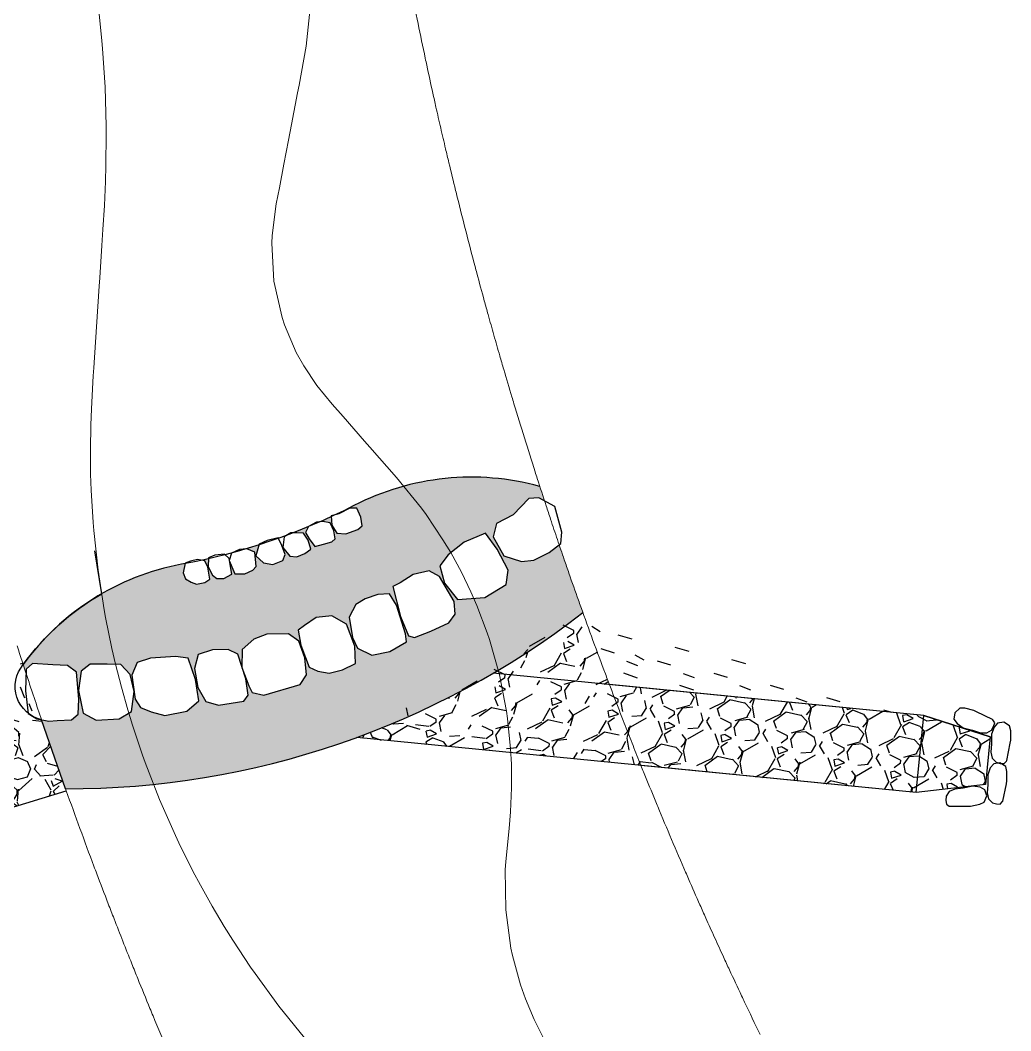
# Model space of a CAD drawing. Header units: metres. Extents: x 305482 to 305978, y 6275861 to 6276842.
# Drawn here: x 305770.4 to 305792.16, y 6276748.36 to 6276770.55 of the extents above; entities that cross this region are included whole.
import ezdxf

# ---------------------------------------------------------------- set-up
doc = ezdxf.new("R2010")
doc.units = ezdxf.units.M
doc.header["$LTSCALE"] = 0.7
doc.layers.add('_User Miscellaneous10', color=8, linetype='Continuous')

msp = doc.modelspace()

# ---------------------------------------------------------------- hatches: boundary and pattern name
at = {"layer": '_User Miscellaneous10', "linetype": 'Continuous'}
h = msp.add_hatch(dxfattribs=at)
h.set_pattern_fill('GRAVEL', color=256, scale=0.03, angle=92.19996556040755)
h.set_pattern_definition([(320.2127530604076, (305780.072230965, 6276761.167977217), (7.086953661268168, -5.828247404069157), [0.102516432, -10.1491450918695]), (277.1697065604075, (305780.1510073958, 6276761.102372869), (-1.112451037158676, 9.108009260530935), [0.1759214159999998, -17.41621466805718]), (224.7104126604075, (305780.1729639048, 6276760.927827067), (8.08331142735291, 7.936145183174063), [0.124044456, -12.28041683822999]), (359.4736545604076, (305780.3747314059, 6276760.63817887), (-15.25801825056491, 0.1764173047638692), [0.1602013559999998, -15.85993122772139]), (25.03361974040755, (305780.5349259722, 6276760.636707208), (-8.991005054322706, -4.158204433783357), [0.1570901099999998, -15.55194232360319]), (89.47365456040751, (305780.6772591762, 6276760.703179977), (-0.1764173047638702, -15.25801825056491), [0.1602013559999998, -15.85993122772139]), (129.8942060304075, (305780.6787308389, 6276760.863374542), (7.994647286295493, -9.60618814971447), [0.211858098, -20.9739345942741]), (164.4552939304075, (305780.542851086, 6276761.025918303), (-16.95640128697384, 4.686545358268445), [0.200015856, -19.8015769805715]), (213.6295311804076, (305780.3501514113, 6276761.079520609), (-9.664690255282393, -6.47177056681176), [0.1607438999999999, -15.9136637096136]), (267.4363238604075, (305780.2163101229, 6276760.9904972), (0.4396767800110689, 8.405073011527728), [0.1835139839999999, -8.992181084999993]), (314.5974033604075, (305780.2081016079, 6276760.807166972), (8.726834593101694, -8.815498737147179), [0.2373233759999999, -23.49503175365309]), (231.0140403904076, (305780.3533872474, 6276761.392295357), (-4.363872789855572, -5.505574835922609), [0.08100136199999998, -8.0191697473032]), (263.6691999604075, (305780.3024266463, 6276761.329332715), (1.142613031168129, 9.957200784408395), [0.154104594, -15.256391699112]), (317.1999655604075, (305780.2854337061, 6276761.176167511), (0.7614383598874507, 0.02925105283606886), [0.107762802, -0.9698679325283998]), (295.3985560704075, (305780.1961086761, 6276761.1193567), (-1.669131983692071, 3.74868969387877), [0.05803239599999995, -5.745186710668193]), (24.00137505040758, (305780.2209994006, 6276761.066933546), (-2.255064026766851, -0.849191518552869), [0.082069686, -4.021425897]), (123.1637220904076, (305780.2959731944, 6276761.100316186), (-1.610629878201502, 2.22581297404909), [0.1332958979999999, -4.309889445872997]), (253.7650167404076, (305780.2230560844, 6276761.211899345), (0.7029362541339047, 1.552127772647504), [0.096386142, -2.3132694350484]), (108.5895058944076, (305780.2379650112, 6276760.625299297), (-2.576825608022873, 7.526630440365632), [0.1350264, -13.3676480017617]), (162.5461415004075, (305780.1949204147, 6276760.753281265), (8.49282617001733, -2.723991858635172), [0.113279682, -11.21466470346]), (25.39855607040751, (305780.0707684124, 6276761.206049134), (-3.748689693881481, -1.669131983693355), [0.1160640299999999, -5.687155076668192]), (75.81042523040757, (305780.1756147199, 6276761.255830583), (-1.991804550762595, -7.702136757521092), [0.1350263999999999, -13.36764800176199]), (71.64392034040756, (305780.7100567949, 6276760.64343495), (-1.376621455594491, -3.865693905108988), [0.1302105599999999, -6.380320293931797]), (26.97510616040759, (305780.7510629279, 6276760.767020152), (-8.229566692346445, -4.128953385086212), [0.109101636, -10.801078014216]), (159.0013750504075, (305780.8319142619, 6276761.242914571), (-3.865693905195561, 1.376621455351616), [0.11606403, -5.687155076668199]), (109.5539902004075, (305780.7235578281, 6276761.284505725), (3.426017127050078, -9.781694466970155), [0.127734822, -12.64571279406]), (161.6439203404075, (305780.8462472777, 6276760.869809775), (3.865693905099444, -1.376621455621353), [0.06510527999999995, -6.445425573931798]), (193.5098980344075, (305780.833669325, 6276761.19722827), (-3.016502386713555, -0.8784425712317678), [0.03885437999999999, -3.8465984893578]), (258.1637220924076, (305780.795889918, 6276761.188151333), (0.6736852013791453, 2.313566132498056), [0.15709011, -2.9847163767207]), (278.2089715204075, (305780.7636682101, 6276761.034401109), (-1.053948888645003, 7.585132545982055), [0.1455800999999998, -14.41240945900109]), (35.89003309040757, (305780.3645026475, 6276761.102948781), (-1.493625666881776, -0.8199404656632937), [0.109897164, -2.637532907904]), (85.35719215040756, (305780.4535351661, 6276761.167373975), (1.025608820880891, 13.00295422381119), [0.191867028, -18.9948027195093]), (153.1453614604075, (305780.4690655536, 6276761.358611098), (5.44707273051125, -2.840996069782736), [0.07845247199999998, -7.766817695432998]), (182.1999655604075, (305780.3990735488, 6276761.39405042), (-0.7321873070513126, -0.7906894127234451), [0.04572, -0.7162799999999999]), (212.4564027204075, (305780.7414100805, 6276761.01829481), (5.213064308094483, 3.250510809037578), [0.105860088, -10.48018223196]), (140.2127530604076, (305780.6520850513, 6276760.961483998), (-7.086953661247625, 5.828247404093823), [0.2050328639999999, -10.04662865986949]), (92.19996556040752, (305780.4945321898, 6276761.092692692), (-0.7906894127234451, 0.7321873070513126), [0.1981199999999999, -0.5638799999999997]), (57.50481206040755, (305780.4869269161, 6276761.290666666), (5.0375579866196, 7.819140971452291), [0.120482868, -11.927795017242]), (346.2545696604075, (305780.5516537313, 6276761.392286248), (3.075004492396953, -0.6444341484894052), [0.110948724, -5.4364950116316]), (299.8459409204075, (305780.6594251441, 6276761.36592386), (8.17015360176944, -14.17481831006995), [0.1806435299999999, -17.88373932688139]), (267.6260443004076, (305780.749326084, 6276761.20923942), (-0.3811746730183751, -9.927949731371635), [0.191108838, -18.919753936872])])
edge = h.paths.add_edge_path()
edge.add_arc((305771.4354652627, 6276772.172993457), 13.80000000212291, 295.2700510760634, 297.1448000607478, ccw=False)
edge.add_line((305777.3264814991, 6276759.693573288), (305777.3961937417, 6276759.713612243))
edge.add_line((305777.3961937416, 6276759.713612243), (305777.6389358959, 6276759.837833088))
edge.add_line((305777.6389358959, 6276759.837833088), (305777.792009552, 6276759.838603036))
edge.add_line((305777.7920095521, 6276759.838603037), (305777.878928356, 6276759.635127678))
edge.add_line((305777.878928356, 6276759.635127678), (305777.9142043646, 6276759.447535144))
edge.add_line((305777.9142043645, 6276759.447535144), (305777.8153203893, 6276759.364584051))
edge.add_line((305777.8153203893, 6276759.364584051), (305777.5533715234, 6276759.275368734))
edge.add_line((305777.5533715234, 6276759.275368733), (305777.3538516179, 6276759.288135953))
edge.add_line((305777.353851618, 6276759.288135953), (305777.2475271177, 6276759.465333438))
edge.add_line((305777.2475271177, 6276759.465333438), (305777.2334006531, 6276759.65005669))
edge.add_arc((305771.4354652629, 6276772.172993431), 13.79999997854219, 293.7343634139596, 294.8434421414414, ccw=False)
edge.add_line((305776.9899221608, 6276759.540178702), (305777.0377147067, 6276759.546636769))
edge.add_line((305777.0377147067, 6276759.546636769), (305777.2098970587, 6276759.514952651))
edge.add_line((305777.2098970587, 6276759.514952651), (305777.2855459062, 6276759.339131974))
edge.add_line((305777.2855459063, 6276759.339131973), (305777.3153313215, 6276759.161539485))
edge.add_line((305777.3153313214, 6276759.161539486), (305777.2464372689, 6276759.095061896))
edge.add_line((305777.2464372689, 6276759.095061896), (305777.0621029556, 6276759.044571549))
edge.add_line((305777.0621029556, 6276759.044571548), (305776.8700271549, 6276758.996348977))
edge.add_line((305776.8700271549, 6276758.996348976), (305776.7438072618, 6276759.160015971))
edge.add_line((305776.7438072618, 6276759.160015971), (305776.6642398254, 6276759.305053206))
edge.add_line((305776.6642398254, 6276759.305053205), (305776.7368625977, 6276759.431910836))
edge.add_arc((305771.435465264, 6276772.172993449), 13.79999999521157, 291.0372387732918, 292.591553976028, ccw=False)
edge.add_line((305776.3893153541, 6276759.292800549), (305776.4773981044, 6276759.292725357))
edge.add_line((305776.4773981044, 6276759.292725357), (305776.62057288, 6276759.285459293))
edge.add_line((305776.62057288, 6276759.285459293), (305776.7233685299, 6276759.133658641))
edge.add_line((305776.7233685298, 6276759.133658641), (305776.7846129593, 6276758.9342975))
edge.add_line((305776.7846129593, 6276758.934297501), (305776.6554502926, 6276758.842527495))
edge.add_line((305776.6554502926, 6276758.842527494), (305776.5121138245, 6276758.782896956))
edge.add_line((305776.5121138245, 6276758.782896956), (305777.0024009754, 6276757.44777489))
edge.add_line((305777.0024009754, 6276757.44777489), (305777.246963665, 6276757.473307713))
edge.add_line((305777.2469636649, 6276757.473307714), (305777.5673506555, 6276757.288425517))
edge.add_line((305777.5673506556, 6276757.288425517), (305777.6656226068, 6276757.023613242))
edge.add_line((305777.6656226068, 6276757.023613242), (305777.6902466161, 6276757.035541418))
edge.add_line((305777.6902466161, 6276757.035541418), (305777.6260652466, 6276757.442513315))
edge.add_line((305777.6260652466, 6276757.442513316), (305777.7744271024, 6276757.723769699))
edge.add_line((305777.7744271024, 6276757.723769699), (305777.9745072492, 6276757.842692814))
edge.add_line((305777.9745072492, 6276757.842692814), (305778.2562794713, 6276757.93947034))
edge.add_line((305778.2562794713, 6276757.93947034), (305778.513406592, 6276757.954398814))
edge.add_line((305778.513406592, 6276757.954398814), (305778.6645735472, 6276757.702346675))
edge.add_line((305778.6645735473, 6276757.702346674), (305778.7182019359, 6276757.533495786))
edge.add_line((305778.7182019359, 6276757.533495786), (305778.7318268052, 6276757.540095842))
edge.add_line((305778.7318268053, 6276757.540095843), (305778.5879162997, 6276758.115227927))
edge.add_line((305778.5879162997, 6276758.115227926), (305778.7462027436, 6276758.197030826))
edge.add_line((305778.7462027436, 6276758.197030826), (305779.0343871973, 6276758.377194047))
edge.add_line((305779.0343871972, 6276758.377194047), (305779.379241587, 6276758.461113252))
edge.add_line((305779.379241587, 6276758.461113253), (305779.6084274052, 6276758.338676262))
edge.add_line((305779.6084274052, 6276758.338676261), (305779.7519878877, 6276758.091662534))
edge.add_line((305779.7519878878, 6276758.091662533), (305779.7844907219, 6276758.110722839))
edge.add_line((305779.7844907219, 6276758.11072284), (305779.721136426, 6276758.19109425))
edge.add_line((305779.721136426, 6276758.191094249), (305779.6186385757, 6276758.567557615))
edge.add_line((305779.6186385757, 6276758.567557616), (305779.7973807636, 6276758.810678288))
edge.add_line((305779.7973807635, 6276758.810678287), (305780.1547076931, 6276759.092684248))
edge.add_line((305780.1547076931, 6276759.092684248), (305780.619456396, 6276759.286719294))
edge.add_line((305780.6194563961, 6276759.286719294), (305780.8770249308, 6276758.936237288))
edge.add_line((305780.8770249308, 6276758.936237288), (305780.9504112733, 6276758.794441779))
edge.add_line((305780.9504112733, 6276758.794441779), (305781.003420089, 6276758.8255272))
edge.add_line((305781.003420089, 6276758.8255272), (305780.7913061114, 6276759.20534956))
edge.add_line((305780.7913061114, 6276759.20534956), (305780.8601670112, 6276759.496298186))
edge.add_line((305780.8601670112, 6276759.496298186), (305781.2290125067, 6276759.686659003))
edge.add_line((305781.2290125067, 6276759.686659003), (305781.5752759227, 6276760.048326963))
edge.add_line((305781.5752759227, 6276760.048326963), (305781.7948930978, 6276760.060760565))
edge.add_line((305781.7948930978, 6276760.060760565), (305781.9243861173, 6276759.989632808))
edge.add_line((305781.9243861173, 6276759.989632808), (305781.8134227078, 6276760.31536731))
edge.add_arc((305780.3159646161, 6276754.85238543), 5.664499251723604, 434.6711662930737, 477.1448000763808)
edge = h.paths.add_edge_path()
edge.add_line((305775.7464172845, 6276758.636465892), (305775.5747252575, 6276758.788175082))
edge.add_line((305775.5747252576, 6276758.788175081), (305775.6418606982, 6276759.029697161))
edge.add_arc((305771.4354652629, 6276772.172993478), 13.80000002318148, 286.4713464002248, 287.7468093955962, ccw=False)
edge.add_line((305775.3482593617, 6276758.939322674), (305775.3793265612, 6276758.941489025))
edge.add_line((305775.3793265611, 6276758.941489024), (305775.5505265651, 6276758.868913348))
edge.add_line((305775.5505265652, 6276758.868913348), (305775.5804089872, 6276758.556006868))
edge.add_line((305775.5804089872, 6276758.556006868), (305775.5070037363, 6276758.474034553))
edge.add_line((305775.5070037363, 6276758.474034552), (305775.34821235, 6276758.396521706))
edge.add_line((305775.34821235, 6276758.396521706), (305775.5321534544, 6276756.960251298))
edge.add_line((305775.5321534544, 6276756.960251298), (305775.5347786372, 6276756.962545736))
edge.add_line((305775.5347786372, 6276756.962545736), (305775.8161626101, 6276757.069429833))
edge.add_line((305775.8161626101, 6276757.069429833), (305776.2908337368, 6276757.077553028))
edge.add_line((305776.2908337368, 6276757.07755303), (305776.5168111819, 6276756.916853274))
edge.add_line((305776.5168111818, 6276756.916853274), (305776.6282394949, 6276756.620775739))
edge.add_line((305776.628239495, 6276756.620775738), (305776.642805559, 6276756.624154379))
edge.add_line((305776.642805559, 6276756.624154379), (305776.5668768625, 6276756.827812443))
edge.add_line((305776.5668768625, 6276756.827812443), (305776.5086665854, 6276757.159277115))
edge.add_line((305776.5086665854, 6276757.159277116), (305776.6463489954, 6276757.258105501))
edge.add_line((305776.6463489954, 6276757.258105501), (305776.9022187236, 6276757.437315667))
edge.add_line((305776.9022187236, 6276757.437315668), (305777.0024009754, 6276757.447774892))
edge.add_line((305777.0024009754, 6276757.44777489), (305776.5121138245, 6276758.782896956))
edge.add_line((305776.5121138245, 6276758.782896956), (305776.4796404478, 6276758.76938745))
edge.add_line((305776.4796404479, 6276758.76938745), (305776.3235332989, 6276758.781257223))
edge.add_line((305776.3235332988, 6276758.781257224), (305776.1639101731, 6276758.973905674))
edge.add_line((305776.1639101731, 6276758.973905673), (305776.2167100956, 6276758.815392491))
edge.add_line((305776.2167100956, 6276758.815392492), (305776.1706500032, 6276758.685951151))
edge.add_line((305776.1706500032, 6276758.685951151), (305775.9468238468, 6276758.600755567))
edge.add_line((305775.9468238468, 6276758.600755566), (305775.7464172845, 6276758.636465892))
edge = h.paths.add_edge_path()
edge.add_line((305774.027779186, 6276758.284327568), (305773.9819216579, 6276758.415328417))
edge.add_line((305773.9819216578, 6276758.415328417), (305774.0224945984, 6276758.617652101))
edge.add_arc((305771.4354652652, 6276772.17299349), 13.80000003530057, 280.4786340331342, 280.804933423808, ccw=False)
edge.add_arc((305774.9501190241, 6276753.170073838), 5.525210089699033, 100.4786340719879, 108.8857928675942)
edge.add_line((305773.1617034647, 6276758.397837826), (305773.4186611979, 6276756.551280749))
edge.add_line((305773.4186611979, 6276756.551280749), (305773.8106461873, 6276756.579086193))
edge.add_line((305773.8106461873, 6276756.579086192), (305774.0930766183, 6276756.5392887))
edge.add_line((305774.0930766183, 6276756.539288701), (305774.2488590581, 6276756.083276348))
edge.add_line((305774.2488590581, 6276756.083276348), (305774.2690731352, 6276756.087758151))
edge.add_line((305774.2690731352, 6276756.087758151), (305774.2258244826, 6276756.315362295))
edge.add_line((305774.2258244826, 6276756.315362295), (305774.3126734967, 6276756.619539463))
edge.add_line((305774.3126734967, 6276756.619539463), (305774.6270461488, 6276756.722630096))
edge.add_line((305774.6270461488, 6276756.722630095), (305774.9701459125, 6276756.735810451))
edge.add_line((305774.9701459126, 6276756.735810451), (305775.1838007646, 6276756.632781183))
edge.add_line((305775.1838007646, 6276756.632781183), (305775.2719345052, 6276756.358655228))
edge.add_line((305775.2719345052, 6276756.35865523), (305775.2743510554, 6276756.734929305))
edge.add_line((305775.2743510554, 6276756.734929305), (305775.5321534544, 6276756.960251298))
edge.add_line((305775.5321534544, 6276756.960251298), (305775.34821235, 6276758.396521705))
edge.add_line((305775.34821235, 6276758.396521706), (305775.336684485, 6276758.390894464))
edge.add_line((305775.3366844848, 6276758.390894463), (305775.1146220958, 6276758.39257479))
edge.add_line((305775.1146220959, 6276758.392574791), (305775.0005556491, 6276758.669755864))
edge.add_line((305775.0005556492, 6276758.669755863), (305775.0474408388, 6276758.387329391))
edge.add_line((305775.0474408388, 6276758.38732939), (305774.8700609328, 6276758.288596637))
edge.add_line((305774.8700609328, 6276758.288596638), (305774.7220861892, 6276758.288022567))
edge.add_line((305774.7220861892, 6276758.288022567), (305774.6273223583, 6276758.363534578))
edge.add_line((305774.6273223582, 6276758.363534578), (305774.5283469, 6276758.548680064))
edge.add_line((305774.5283469, 6276758.548680064), (305774.537836283, 6276758.726235702))
edge.add_arc((305771.4354652666, 6276772.172993454), 13.79999999862506, 282.32476396553784, 282.9916759795135, ccw=False)
edge.add_line((305774.3811119454, 6276758.691036415), (305774.456625326, 6276758.678687334))
edge.add_line((305774.4566253261, 6276758.678687333), (305774.520617815, 6276758.540717463))
edge.add_line((305774.520617815, 6276758.540717464), (305774.5663774635, 6276758.279475764))
edge.add_line((305774.5663774635, 6276758.279475763), (305774.4544627186, 6276758.203689771))
edge.add_line((305774.4544627185, 6276758.203689771), (305774.2748303565, 6276758.16359102))
edge.add_line((305774.2748303565, 6276758.16359102), (305774.1530177399, 6276758.212531543))
edge.add_line((305774.1530177399, 6276758.212531543), (305774.027779186, 6276758.284327568))
edge = h.paths.add_edge_path()
edge.add_line((305770.4691684466, 6276756.402569538), (305770.5303269112, 6276756.223038084))
edge.add_line((305770.5303269112, 6276756.223038085), (305770.532721399, 6276756.298497132))
edge.add_line((305770.532721399, 6276756.298497132), (305770.6675945255, 6276756.425732749))
edge.add_line((305770.6675945255, 6276756.425732748), (305771.1176312197, 6276756.39218503))
edge.add_line((305771.1176312198, 6276756.392185031), (305771.4420598054, 6276756.382396761))
edge.add_line((305771.4420598054, 6276756.382396761), (305771.6400177521, 6276756.232641131))
edge.add_line((305771.6400177521, 6276756.23264113), (305771.6696413672, 6276755.881491411))
edge.add_line((305771.6696413672, 6276755.881491412), (305771.6879572981, 6276755.882505107))
edge.add_line((305771.687957298, 6276755.882505108), (305771.7403708013, 6276756.259324276))
edge.add_line((305771.7403708014, 6276756.259324275), (305771.9400064711, 6276756.411696843))
edge.add_line((305771.9400064711, 6276756.411696843), (305772.313072202, 6276756.408261072))
edge.add_line((305772.313072202, 6276756.408261072), (305772.6101402467, 6276756.401895868))
edge.add_line((305772.6101402466, 6276756.401895868), (305772.813961209, 6276756.181256554))
edge.add_line((305772.813961209, 6276756.181256553), (305772.8709487673, 6276755.947977732))
edge.add_line((305772.8709487673, 6276755.947977732), (305772.8835948388, 6276755.948677628))
edge.add_line((305772.8835948389, 6276755.948677628), (305772.8521539245, 6276756.167491803))
edge.add_line((305772.8521539245, 6276756.167491803), (305772.9705351337, 6276756.445518477))
edge.add_line((305772.9705351337, 6276756.445518478), (305773.2655103758, 6276756.540417))
edge.add_line((305773.2655103758, 6276756.540417), (305773.4186611979, 6276756.551280749))
edge.add_line((305773.4186611979, 6276756.551280749), (305773.1617034647, 6276758.397837826))
edge.add_arc((305774.9501190241, 6276753.170073838), 5.525210089311122, 108.8857928688074, 144.1938415730324)
h = msp.add_hatch(dxfattribs=at)
h.set_pattern_fill('GRAVEL', color=256, scale=0.03, angle=92.19996556040755)
h.set_pattern_definition([(320.2127530604076, (305789.6352210925, 6276458.170679359), (7.086953661268168, -5.828247404069157), [0.102516432, -10.1491450918695]), (277.1697065604075, (305789.7139975232, 6276458.105075012), (-1.112451037158676, 9.108009260530935), [0.1759214159999998, -17.41621466805718]), (224.7104126604075, (305789.7359540322, 6276457.930529211), (8.08331142735291, 7.936145183174063), [0.124044456, -12.28041683822999]), (359.4736545604076, (305789.9377215332, 6276457.640881014), (-15.25801825056491, 0.1764173047638692), [0.1602013559999998, -15.85993122772139]), (25.03361974040755, (305790.0979160997, 6276457.639409351), (-8.991005054322706, -4.158204433783357), [0.1570901099999998, -15.55194232360319]), (89.47365456040751, (305790.2402493036, 6276457.705882119), (-0.1764173047638702, -15.25801825056491), [0.1602013559999998, -15.85993122772139]), (129.8942060304075, (305790.2417209664, 6276457.866076685), (7.994647286295493, -9.60618814971447), [0.211858098, -20.9739345942741]), (164.4552939304075, (305790.1058412134, 6276458.028620445), (-16.95640128697384, 4.686545358268445), [0.200015856, -19.8015769805715]), (213.6295311804076, (305789.9131415387, 6276458.082222751), (-9.664690255282393, -6.47177056681176), [0.1607438999999999, -15.9136637096136]), (267.4363238604075, (305789.7793002503, 6276457.993199343), (0.4396767800110689, 8.405073011527728), [0.1835139839999999, -8.992181084999993]), (314.5974033604075, (305789.7710917352, 6276457.809869115), (8.726834593101694, -8.815498737147179), [0.2373233759999999, -23.49503175365309]), (231.0140403904076, (305789.9163773748, 6276458.3949975), (-4.363872789855572, -5.505574835922609), [0.08100136199999998, -8.0191697473032]), (263.6691999604075, (305789.8654167738, 6276458.332034858), (1.142613031168129, 9.957200784408395), [0.154104594, -15.256391699112]), (317.1999655604075, (305789.8484238337, 6276458.178869653), (0.7614383598874507, 0.02925105283606886), [0.107762802, -0.9698679325283998]), (295.3985560704075, (305789.7590988036, 6276458.122058842), (-1.669131983692071, 3.74868969387877), [0.05803239599999995, -5.745186710668193]), (24.00137505040758, (305789.783989528, 6276458.069635688), (-2.255064026766851, -0.849191518552869), [0.082069686, -4.021425897]), (123.1637220904076, (305789.8589633219, 6276458.103018329), (-1.610629878201502, 2.22581297404909), [0.1332958979999999, -4.309889445872997]), (253.7650167404076, (305789.7860462118, 6276458.214601488), (0.7029362541339047, 1.552127772647504), [0.096386142, -2.3132694350484]), (108.5895058944076, (305789.8009551386, 6276457.62800144), (-2.576825608022873, 7.526630440365632), [0.1350264, -13.3676480017617]), (162.5461415004075, (305789.7579105421, 6276457.755983409), (8.49282617001733, -2.723991858635172), [0.113279682, -11.21466470346]), (25.39855607040751, (305789.6337585398, 6276458.208751277), (-3.748689693881481, -1.669131983693355), [0.1160640299999999, -5.687155076668192]), (75.81042523040757, (305789.7386048472, 6276458.258532726), (-1.991804550762595, -7.702136757521092), [0.1350263999999999, -13.36764800176199]), (71.64392034040756, (305790.2730469224, 6276457.646137093), (-1.376621455594491, -3.865693905108988), [0.1302105599999999, -6.380320293931797]), (26.97510616040759, (305790.3140530553, 6276457.769722294), (-8.229566692346445, -4.128953385086212), [0.109101636, -10.801078014216]), (159.0013750504075, (305790.3949043893, 6276458.245616714), (-3.865693905195561, 1.376621455351616), [0.11606403, -5.687155076668199]), (109.5539902004075, (305790.2865479555, 6276458.287207868), (3.426017127050078, -9.781694466970155), [0.127734822, -12.64571279406]), (161.6439203404075, (305790.4092374052, 6276457.872511917), (3.865693905099444, -1.376621455621353), [0.06510527999999995, -6.445425573931798]), (193.5098980344075, (305790.3966594525, 6276458.199930412), (-3.016502386713555, -0.8784425712317678), [0.03885437999999999, -3.8465984893578]), (258.1637220924076, (305790.3588800455, 6276458.190853476), (0.6736852013791453, 2.313566132498056), [0.15709011, -2.9847163767207]), (278.2089715204075, (305790.3266583376, 6276458.037103251), (-1.053948888645003, 7.585132545982055), [0.1455800999999998, -14.41240945900109]), (35.89003309040757, (305789.9274927749, 6276458.105650923), (-1.493625666881776, -0.8199404656632937), [0.109897164, -2.637532907904]), (85.35719215040756, (305790.0165252935, 6276458.170076119), (1.025608820880891, 13.00295422381119), [0.191867028, -18.9948027195093]), (153.1453614604075, (305790.032055681, 6276458.36131324), (5.44707273051125, -2.840996069782736), [0.07845247199999998, -7.766817695432998]), (182.1999655604075, (305789.9620636762, 6276458.396752563), (-0.7321873070513126, -0.7906894127234451), [0.04572, -0.7162799999999999]), (212.4564027204075, (305790.3044002079, 6276458.020996952), (5.213064308094483, 3.250510809037578), [0.105860088, -10.48018223196]), (140.2127530604076, (305790.2150751788, 6276457.96418614), (-7.086953661247625, 5.828247404093823), [0.2050328639999999, -10.04662865986949]), (92.19996556040752, (305790.0575223173, 6276458.095394836), (-0.7906894127234451, 0.7321873070513126), [0.1981199999999999, -0.5638799999999997]), (57.50481206040755, (305790.0499170435, 6276458.293368809), (5.0375579866196, 7.819140971452291), [0.120482868, -11.927795017242]), (346.2545696604075, (305790.1146438587, 6276458.394988391), (3.075004492396953, -0.6444341484894052), [0.110948724, -5.4364950116316]), (299.8459409204075, (305790.2224152715, 6276458.368626003), (8.17015360176944, -14.17481831006995), [0.1806435299999999, -17.88373932688139]), (267.6260443004076, (305790.3123162115, 6276458.211941564), (-0.3811746730183751, -9.927949731371635), [0.191108838, -18.919753936872])])
h.paths.add_polyline_path([(305775.7489905502, 6276755.726975294), (305775.4965238044, 6276755.788057462), (305775.4212341416, 6276755.936639487), (305775.3173531928, 6276756.217387641), (305775.3588266931, 6276756.088390926), (305775.4054940413, 6276755.728663649), (305775.309333703, 6276755.601095724), (305774.7570433044, 6276755.509098389), (305774.4760471175, 6276755.589307673), (305774.3049879975, 6276755.898749453), (305774.2690731352, 6276756.087758151), (305774.2488590581, 6276756.083276348), (305774.2527488102, 6276756.071890118), (305774.3213562057, 6276755.603528574), (305774.056801757, 6276755.375594527), (305773.5770717074, 6276755.281194639), (305773.2804507019, 6276755.360962769), (305773.0413671462, 6276755.458133401), (305772.9281441289, 6276755.638635241), (305772.9037900143, 6276755.80812858), (305772.8424901986, 6276755.372563955), (305772.5771801728, 6276755.212597788), (305772.0660575036, 6276755.177730801), (305771.7836056076, 6276755.33188635), (305771.6807318334, 6276755.830558694), (305771.687957298, 6276755.882505108), (305771.6696413672, 6276755.881491412), (305771.6896052651, 6276755.644845164), (305771.6737363167, 6276755.313626824), (305771.5278050825, 6276755.184037555), (305771.2136859256, 6276755.173561308), (305771.0289505513, 6276755.155527828), (305770.8839779925, 6276755.184890824), (305771.3990026443, 6276753.673029386, 0.1666666666961056), (305782.7580026812, 6276757.542540748), (305782.2489469234, 6276759.036880418), (305782.0169382029, 6276758.864018311), (305781.679443766, 6276758.690889206), (305781.4083431789, 6276758.664457333), (305781.0233621694, 6276758.78981787), (305781.003420089, 6276758.8255272), (305780.9504112733, 6276758.794441779), (305781.1147662532, 6276758.476878629), (305781.0747972766, 6276758.163008829), (305780.6055898751, 6276757.876704921), (305780.0029920223, 6276757.833531571), (305779.7844907219, 6276758.11072284), (305779.7519878878, 6276758.091662533), (305779.9298251878, 6276757.785671264), (305779.9504541318, 6276757.511364107), (305779.8167735742, 6276757.314417572), (305779.420088747, 6276757.13512711), (305779.0598367607, 6276756.992562016), (305778.9295480469, 6276757.035509688), (305778.7518018486, 6276757.460266451), (305778.7318268053, 6276757.540095843), (305778.7182019359, 6276757.533495786), (305778.8628873114, 6276757.077948734), (305778.8849108273, 6276756.899302437), (305778.5217235048, 6276756.685634975), (305778.1205104994, 6276756.607017559), (305777.8087541554, 6276756.764422073), (305777.6962088968, 6276756.997734796), (305777.6902466161, 6276757.035541418), (305777.6656226068, 6276757.023613242), (305777.7477207184, 6276756.802384423), (305777.764886652, 6276756.421310688), (305777.4821379407, 6276756.284039531), (305777.1866836657, 6276756.214545635), (305776.9376125906, 6276756.25300976), (305776.747144776, 6276756.344292826), (305776.642805559, 6276756.624154379), (305776.628239495, 6276756.620775738), (305776.6546808693, 6276756.550518039), (305776.6919291659, 6276756.17274118), (305776.5458983639, 6276755.962355155)])
at = {"layer": '_User Miscellaneous10'}
h = msp.add_hatch(dxfattribs=at)
h.set_pattern_fill('GRAVEL', color=256, scale=0.05, angle=-12.18182119497187)
h.set_pattern_definition([(215.8309663050281, (-1317610.155864835, 205867.6869438644), (-12.34312389894892, -9.028720419594308), [0.17086072, -16.9152418197825]), (172.7879198050281, (-1317610.294389993, 205867.5869225133), (15.16482794984883, -1.974460243069834), [0.2932023599999998, -29.02702444676198]), (120.3286259050281, (-1317610.585272519, 205867.623731833), (9.46615780470714, -16.33532235422237), [0.20674076, -20.46736139705]), (255.0918678050281, (-1317611.136416955, 205867.4178965809), (6.601175929434371, 24.56007687994143), [0.2670022599999998, -26.43321871286899]), (280.6518329850281, (-1317611.205108601, 205867.1598817799), (-2.991152788143218, 16.23678247061162), [0.2618168499999998, -25.91990387267199]), (345.0918678050281, (-1317611.156714179, 205866.9025760666), (-24.56007687994143, 6.601175929434373), [0.2670022599999998, -26.43321871286899]), (25.51241927502813, (-1317610.898699377, 205866.8338844208), (-18.81812890866202, -8.930180534398042), [0.3530968299999999, -34.9565576571235]), (60.07350717502813, (-1317610.580032589, 205866.9859654792), (14.58557284811618, 25.4349516353439), [0.33335976, -33.0026283009525]), (109.2477444250281, (-1317610.413723169, 205867.2748772074), (-6.447373983591699, 18.28215164349396), [0.2679064999999999, -26.522772849356]), (163.0545371050281, (-1317610.502039575, 205867.5278085461), (13.38744739903733, -4.189278235924213), [0.3058566399999997, -14.98696847499999]), (210.2156166050281, (-1317610.794616589, 205867.6169538833), (-17.84471426571313, -10.43957244215749), [0.3955389600000001, -39.15838625608851]), (126.6322536350281, (-1317609.910107599, 205867.1401738022), (-7.081891133604799, 9.324340082372114), [0.13500227, -13.365282912172]), (159.2874132050281, (-1317609.990660656, 205867.2485111225), (15.60226531949816, -5.966658771878626), [0.25684099, -25.42731949852]), (212.8181788050281, (-1317610.230901652, 205867.3393509472), (-0.2679886325601701, -1.241403275659781), [0.17960467, -1.616446554214]), (191.0167693150281, (-1317610.285641246, 205867.5070785442), (6.742993643493786, 1.142863388046784), [0.09672065999999994, -9.575311184446992]), (279.6195882950282, (-1317610.380579134, 205867.4885956505), (-0.4374373782576823, 3.992198459508644), [0.13678281, -6.702376494999999]), (18.78193533502812, (-1317610.357721866, 205867.3537357775), (4.260187092160951, 1.678840653482931), [0.2221598299999999, -7.183149076454997]), (149.3832299850281, (-1317610.147392398, 205867.4252637774), (2.214817918852073, -1.777380540663816), [0.16064357, -3.855449058414]), (4.207719139028125, (-1317611.100593034, 205867.6440290567), (13.21799865427717, 1.044323501377649), [0.225044, -22.2794133362695]), (58.16435474502812, (-1317610.876155045, 205867.6605411535), (-7.913488061219669, -12.58348150175659), [0.18879947, -18.6911078391]), (281.0167693150281, (-1317610.093794671, 205867.673544432), (-1.142863388047733, 6.742993643498695), [0.1934400499999999, -9.478591794446988]), (331.4286384750282, (-1317610.056828883, 205867.4836686561), (-11.61006685936386, 6.404096151768036), [0.2250439999999999, -22.27941333626999]), (327.2621335850282, (-1317611.266745986, 205866.8743590266), (-5.671039113177941, 3.822749714120139), [0.2170175999999998, -10.63386715655299]), (282.5933194050281, (-1317611.08420078, 205866.7569966484), (-3.259141428250124, 14.99537919329298), [0.1818360599999999, -18.00179669035999]), (54.61958829502812, (-1317610.349369271, 205866.4294612706), (3.82274971376387, 5.67103911341825), [0.19344005, -9.478591794446999]), (5.172203445028122, (-1317610.237366666, 205866.587178411), (-17.21019711372011, -1.481760880468315), [0.21289137, -21.0761879901]), (57.26213358502812, (-1317610.957656876, 205866.5607757), (-3.822749714159554, -5.671039113151412), [0.1085088, -10.742375956553]), (89.12811127902812, (-1317610.423853468, 205866.4455405883), (-0.1694487454192419, 5.233601735199024), [0.06475729999999999, -6.410997482263]), (153.7819353370282, (-1317610.422868069, 205866.5102906385), (3.456221194418624, -2.045369173339981), [0.26181685, -4.974527294534499]), (173.8271847650281, (-1317610.657749292, 205866.6259585284), (12.68202138923124, -1.438483049277869), [0.2426334999999999, -24.02068243166849]), (291.5082463350282, (-1317610.381840843, 205867.2420094823), (-0.7054260107304858, 2.750795183830549), [0.18316194, -4.39588817984]), (340.9754053950281, (-1317610.314687217, 205867.071601999), (20.56787842146236, -7.038613303764967), [0.31977838, -31.6580045325155]), (48.76357470502813, (-1317610.012376057, 205866.9673627429), (-6.841533530679508, -7.617868399269486), [0.13075412, -12.944696159055]), (77.81817880502813, (-1317609.926186916, 205867.0656896057), (-0.9734146430995194, 1.509391908219809), [0.07619999999999996, -1.193799999999999]), (108.0746159650281, (-1317610.674537699, 205866.6685603997), (3.089692674035329, -9.761777460074004), [0.17643348, -17.4669703866]), (35.83096630502813, (-1317610.729277292, 205866.8362879967), (12.34312389898024, 9.028720419550933), [0.34172144, -16.7443810997825]), (347.8181788050281, (-1317610.452226976, 205867.0363306981), (1.509391908219809, 0.9734146430995194), [0.3302, -0.9397999999999999]), (313.1230253050281, (-1317610.129462125, 205866.9666536534), (10.53811233482831, -11.36970924951628), [0.2008047799999999, -19.87965836206999]), (241.8727829050281, (-1317609.992198676, 205866.8200888373), (-2.31335780581824, -4.697624470119102), [0.18491454, -9.060825019386]), (195.4641541650281, (-1317610.079373215, 205866.6570119234), (-26.26654856364629, -7.3222487361201), [0.3010725499999998, -29.80623221146899]), (163.2442575450281, (-1317610.369546653, 205866.5767351761), (-15.87025395101497, 4.725255498941166), [0.31851473, -31.53292322812])])
edge = h.paths.add_edge_path()
edge.add_line((305790.0773141626, 6276753.590898247), (305791.6019255014, 6276753.767491751))
edge.add_line((305791.6019255014, 6276753.767491751), (305791.7047172659, 6276754.812448139))
edge.add_line((305791.7047172659, 6276754.812448139), (305790.2437389243, 6276755.282732399))
edge.add_line((305790.2437389243, 6276755.282732399), (305783.3409305684, 6276755.961757724))
edge.add_line((305783.3409305684, 6276755.961757724), (305782.7580026812, 6276757.542540748))
edge.add_arc((305771.4354652315, 6276772.172993504), 18.50000005786395, 300.75589596930615, 307.73636149206396, ccw=False)
edge.add_arc((305771.2804783338, 6276772.457196034), 18.82349193561713, 293.0806958570048, 300.7189213428846, ccw=False)
edge.add_line((305778.6597989324, 6276755.140456268), (305777.7921632431, 6276754.799381545))
edge.add_line((305777.7921632431, 6276754.799381545), (305784.034854972, 6276754.185291516))
edge.add_line((305784.034854972, 6276754.185291516), (305790.0773141626, 6276753.590898247))
at = {"layer": '_User Miscellaneous10', "linetype": 'Continuous'}
h = msp.add_hatch(dxfattribs=at)
h.set_pattern_fill('GRAVEL', color=256, scale=0.05, angle=-1.471525659517946)
h.set_pattern_definition([(226.5412618404821, (0.9467122240457684, 1.246099243871868), (-10.45017339211545, -11.1653202405809), [0.1708607199999999, -16.91524181978249]), (183.4982153404821, (0.8291885406360961, 1.122076367028058), (15.26758779045988, 0.8782158394039234), [0.2932023599999998, -29.02702444676199]), (131.038921440482, (0.5365325964521617, 1.104185913689435), (12.33706006423097, -14.29153067279823), [0.20674076, -20.46736139704999]), (265.802163340482, (0.03324249520665035, 0.7995099974796176), (1.921856838057768, 25.35900956847464), [0.26700226, -26.433218712869]), (291.3621285204821, (0.01369778905063868, 0.5332240900024772), (-5.956540437874469, 15.39804292798095), [0.2618168499999999, -25.91990387267199]), (355.802163340482, (0.1090676636085846, 0.2893945658579469), (-25.35900956847464, 1.92185683805777), [0.26700226, -26.433218712869]), (36.22271481048205, (0.3753535709693097, 0.2698498601093888), (-16.83069301203512, -12.27183249293255), [0.35309683, -34.9565576571235]), (70.78380271048206, (0.6602057709824294, 0.4785036258399487), (9.60457141017131, 27.7024892027216), [0.33335976, -33.0026283009525]), (119.9580399604821, (0.7699257102794945, 0.7932898150756955), (-9.732670158221092, 16.76546544511296), [0.2679065, -26.52277284935601]), (173.7648326404821, (0.6361422628397122, 1.025401941500604), (13.93277905998998, -1.628332787081469), [0.30585664, -14.986968475]), (220.9259121404821, (0.3320950582856312, 1.058620872907341), (-15.59372562805531, -13.57402744350146), [0.3955389600000001, -39.15838625608851]), (137.3425491704821, (1.289801713312045, 0.7545265406370163), (-8.691385472334549, 7.84578348995519), [0.13500227, -13.365282912172]), (169.9977087404821, (1.190518184739631, 0.8460063245147467), (16.43932761258187, -2.963141516406955), [0.2568409899999998, -25.42731949851999]), (223.528474340482, (0.9375803646980785, 0.8906165165826678), (-0.03261378338994803, -1.269581167603434), [0.17960467, -1.616446554214]), (201.7270648504821, (0.852623337006662, 1.045249221846461), (6.413133404958011, 2.376093417807274), [0.09672065999999996, -9.575311184446994]), (290.3298838304821, (0.7627742417389527, 1.009444751776755), (-1.171739817701414, 3.841357286118177), [0.13678281, -6.702376495]), (29.49223087048206, (0.8102961101103574, 0.8811820829287171), (3.873971069679412, 2.441320984895009), [0.22215983, -7.183149076455]), (160.093525520482, (1.003668525780085, 0.9905523210763931), (2.506548551886371, -1.334808734251827), [0.16064357, -3.855449058414]), (14.91801467448206, (0.02641716453945264, 1.028360745869577), (12.79365302620305, 3.482605668910614), [0.225044, -22.2794133362695]), (68.87465028048206, (0.2438766522100195, 1.086295461282134), (-5.43707628816292, -13.8349377099), [0.18879947, -18.6911078391]), (291.727064850482, (1.010191282432061, 1.244468554854393), (-2.376093417809119, 6.413133404962658), [0.19344005, -9.478591794446999]), (342.138934010482, (1.081800222804304, 1.064770364202559), (-12.59797032615218, 4.134881335827947), [0.225044, -22.27941333627]), (337.972429120482, (0.006196618836838752, 0.2412204220890999), (-6.282678271236609, 2.702231252156455), [0.2170176, -10.633867156553]), (293.3036149404821, (0.2073727786773816, 0.1598273459821939), (-5.989154228371397, 14.12846175734504), [0.18183606, -18.00179669036]), (65.32988383048205, (0.9902733107446693, -0.02543875109404325), (2.702231251761733, 6.282678271406521), [0.19344005, -9.478591794446999]), (15.88249898048205, (1.071014110464603, 0.1503457855433226), (-16.63501031210186, -4.654345487418289), [0.2128913700000001, -21.0761879901]), (67.97242912048205, (0.3681785386288539, -0.009457997046411037), (-2.702231252200114, -6.282678271217866), [0.1085088, -10.742375956553]), (99.83840681448201, (0.914098440669477, -0.02348192408680916), (-1.13912603404373, 5.11093845380339), [0.06475729999999999, -6.410997482263]), (164.4922308724821, (0.9030333181726746, 0.04032327234745026), (3.776129719419755, -1.367422517773075), [0.26181685, -4.9745272945345]), (184.5374803004821, (0.650747773819603, 0.1103250868618488), (12.72842545937286, 0.9434433343700523), [0.2426335, -24.0206824316685]), (302.2185418704821, (0.8073608695995063, 0.7669197786599398), (-1.204353601002114, 2.571776118512985), [0.18316194, -4.39588817984]), (351.6857009304821, (0.9050137090380304, 0.6119609354063869), (21.51765228263827, -3.09359665170917), [0.31977838, -31.6580045325155]), (59.47387024048206, (1.221430587407667, 0.565720054320991), (-5.306621154280616, -8.756613039579982), [0.13075412, -12.944696159055]), (88.52847434048205, (1.287844886304811, 0.6783516705036163), (-1.236967384213369, 1.302194950993259), [0.07619999999999996, -1.193799999999999]), (118.7849115004821, (0.6263345639454201, 0.1490647979080677), (4.850028186053316, -9.0175233071218), [0.17643348, -17.4669703866]), (46.54126184048206, (0.5413775362540036, 0.3036975031718612), (10.45017339215428, 11.1653202405441), [0.3417214399999999, -16.74438109978249]), (358.528474340482, (0.7764249030733481, 0.5517432549968362), (1.302194950993259, 1.236967384213369), [0.3301999999999999, -0.9397999999999996]), (323.833320840482, (1.106516006635502, 0.5432636719197035), (12.4675151972892, -9.213206000375742), [0.20080478, -19.87965836207]), (252.583078440482, (1.268626317963935, 0.4247615747153759), (-1.400036301074975, -5.045710887047956), [0.18491454, -9.060825019386]), (206.1744497004821, (1.213277141563594, 0.2483247630298138), (-24.44818001920553, -12.07614978991735), [0.30107255, -29.806232211469]), (173.954553080482, (0.943077580188401, 0.1155197285115719), (-16.47194139545256, 1.69356035167232), [0.3185147299999998, -31.53292322811999])])
edge = h.paths.add_edge_path()
edge.add_line((305756.0967462531, 6276750.605359747), (305756.7450894805, 6276748.713363168))
edge.add_line((305756.7450894805, 6276748.713363168), (305762.6497637781, 6276750.736757731))
edge.add_arc((305727.8491599117, 6276860.973208772), 115.5991226937765, 287.5204133424645, 290.4884540414292)
edge.add_line((305768.3110053866, 6276752.686569576), (305771.4124994955, 6276753.631149224))
edge.add_line((305771.4124994955, 6276753.631149224), (305770.8703800742, 6276755.187644973))
edge.add_arc((305771.0423057611, 6276755.918130507), 0.7504449055620798, 139.7941424168585, 256.7560065461385, ccw=False)
edge.add_line((305770.4691684457, 6276756.402569537), (305770.3340658052, 6276756.809710278))
edge.add_line((305770.3340658052, 6276756.809710278), (305767.0959577801, 6276754.885716829))
edge.add_arc((305753.0869900109, 6276779.629199588), 28.43397821298479, 288.2710868019229, 299.51715010387545, ccw=False)
edge.add_line((305762.0014205502, 6276752.62875431), (305756.0967462531, 6276750.605359747))

# ---------------------------------------------------------------- linework, layer by layer
at = {"layer": '_User Miscellaneous10', "linetype": 'Continuous', "lineweight": 0, "flags": 128}
for points in [[(305786.6501819206, 6276748.279764066, -0.002083336347897192), (305786.3115095171, 6276748.986098664, -0.0004166666924798057), (305786.2444820285, 6276749.127702883, -0.001666668207595671), (305785.9787349267, 6276749.695230973, -0.0008333335261876783), (305785.8472816685, 6276749.979656232, -0.001250000650718527), (305785.6518812584, 6276750.407111749, -0.001250000651774351), (305785.4586205597, 6276750.835538922, -0.0008333335236059638), (305785.3309712103, 6276751.121691556, -0.001666668213711907), (305785.0785375677, 6276751.695265365, -0.000416666689885436), (305785.0160270676, 6276751.838920772, -0.002083336346392611), (305784.7070707012, 6276752.558749587, -0.002083336346875116), (305784.4041235665, 6276753.281128015, -0.000416666691805012), (305784.3442571059, 6276753.425905243, -0.001666668209075159), (305784.1072067013, 6276754.006005892, -0.0008333335280142184), (305783.9901330633, 6276754.296645618, -0.001250000649096933), (305783.8163407248, 6276754.733332877, -0.001250000652749795), (305783.6447339857, 6276755.170883637, -0.0008333335268209499), (305783.5315458357, 6276755.463058464, -0.001666668210205147), (305783.3080944119, 6276756.048531878, -0.0004166666903548385), (305783.2528418113, 6276756.195131976, -0.002083336346908645), (305782.9802480065, 6276756.929502576, -0.002083336345701161), (305782.7137833504, 6276757.666119264, -0.0004166666918984928), (305782.6612275532, 6276757.813707635, -0.001666668209366926), (305782.4534663482, 6276758.404930891, -0.0008333335261652518), (305782.3510649541, 6276758.701058635, -0.001250000651025616), (305782.1993150768, 6276759.145886146, -0.00125000065266786), (305782.0497912249, 6276759.591466844, -0.0008333335264647901), (305781.9513471858, 6276759.888933579, -0.001666668208631735), (305781.757436493, 6276760.484843219, -0.0004166666896822652), (305781.709579895, 6276760.634021584, -0.002083336348994985), (305781.4740299937, 6276761.381098424, -0.002083336345243081), (305781.2447138396, 6276762.130112216, -0.0004166666923325901), (305781.1996000673, 6276762.280142834, -0.001666668210185829), (305781.0216473569, 6276762.881010948, -0.0008333335249484465), (305780.9341741566, 6276763.181886546, -0.001250000652495553), (305780.8048460368, 6276763.633742472, -0.00125000064898147), (305780.6777788037, 6276764.086239386, -0.0008333335280972632), (305780.5943249344, 6276764.388254517, -0.001666668210691204), (305780.4304396483, 6276764.993110921, -0.0004166666872002502), (305780.3900986693, 6276765.144494684, -0.00208333634948837), (305780.1921814238, 6276765.902410462, -0.002083336346834482), (305780.0005869422, 6276766.661949213, -0.0004166666912507886), (305779.9630279562, 6276766.81404708, -0.001666668208655049), (305779.8153285295, 6276767.423058193, -0.0008333335276218654), (305779.7430021604, 6276767.727929614, -0.001250000651433068), (305779.6364190506, 6276768.18568455, -0.001250000652537742), (305779.5321260386, 6276768.643966677, -0.0008333335245352212), (305779.4638709301, 6276768.94977532, -0.001666668210012856), (305779.3304206785, 6276769.562066662, -0.0004166666919926397), (305779.2976961501, 6276769.715277446, -0.002083336344551853), (305779.1379062506, 6276770.482137763, -0.002083336347422902), (305778.9845123281, 6276771.250303022, -0.0004166666916795568)], [(305773.6602490612, 6276747.871774907, -0.00208333634734563), (305773.3186278241, 6276748.686371858, -0.0004166666908879676), (305773.2511188367, 6276748.849631285, -0.001666668210438739), (305772.9838066784, 6276749.503787336, -0.0008333335269290857), (305772.8517874696, 6276749.831530006, -0.001250000649160882), (305772.6558088751, 6276750.323964574, -0.001250000652888795), (305772.4622948925, 6276750.817372878, -0.0008333335245973937), (305772.3346571915, 6276751.146846619, -0.001666668210844415), (305772.0826800541, 6276751.807061319, -0.0004166666913682502), (305772.02037393, 6276751.972376324, -0.002083336345364762), (305771.712980916, 6276752.800496361, -0.002083336347707565), (305771.4124994955, 6276753.631149224, -0.0004166666933706488), (305771.3532344474, 6276753.797578664, -0.001666668208887309), (305771.1189505355, 6276754.464277228, -0.0008333335240447243), (305771.0034766229, 6276754.798208514, -0.001250000652742023), (305770.8323544209, 6276755.299822517, -0.001250000650482494), (305770.6637424177, 6276755.802285856, -0.0008333335287380844), (305770.5527310544, 6276756.137727068, -0.001666668206517198), (305770.3340658052, 6276756.809710278, -0.00041666669317747)]]:
    msp.add_lwpolyline(points, format="xyb", dxfattribs=at)
for points in [[(305776.6425814386, 6276748.203579067), (305776.0826252158, 6276748.899547064), (305775.5579938473, 6276749.614552344), (305775.4572859243, 6276749.759745696), (305775.0684713093, 6276750.347559542), (305774.8824614788, 6276750.64558216), (305774.6139303301, 6276751.09759067), (305774.3579742681, 6276751.555392597), (305774.1943241009, 6276751.863716867), (305773.8838082522, 6276752.487609224), (305773.8096801422, 6276752.645051555), (305773.4600960015, 6276753.440744701), (305773.145736564, 6276754.249977999), (305773.0871108085, 6276754.413379453), (305772.8668328379, 6276755.071960777), (305772.7652632899, 6276755.404151302), (305772.6236821378, 6276755.905926522), (305772.4951021888, 6276756.411746938), (305772.4166496615, 6276756.751129917), (305772.2773193673, 6276757.434894856), (305772.2461715045, 6276757.606844304), (305772.112759233, 6276758.472359529), (305772.0170061961, 6276759.3469801), (305772.0024331435, 6276759.522936594), (305771.9595958522, 6276760.230023666), (305771.9475396698, 6276760.585448965), (305771.9413124894, 6276761.120819739), (305771.949492056, 6276761.658743768), (305771.9630548656, 6276762.018708732), (305772.0067402928, 6276762.740830619), (305772.0184987994, 6276762.921087928), (305772.0770952561, 6276763.81936865), (305772.1353728328, 6276764.712760956), (305772.1469910211, 6276764.890867195), (305772.1933421546, 6276765.60142773), (305772.2164459144, 6276765.955607198), (305772.2501682672, 6276766.485334221), (305772.2746242238, 6276767.011421902), (305772.2847161913, 6276767.359977065), (305772.2903412811, 6276768.052229723), (305772.2887643031, 6276768.22433499), (305772.2633417415, 6276769.079553715), (305772.209214224, 6276769.926684422), (305772.1949945466, 6276770.095226877), (305772.1269096989, 6276770.766700714)], [(305781.9097607096, 6276748.167804313), (305781.6881269056, 6276748.607148764), (305781.4979674152, 6276749.060817231), (305781.3888365199, 6276749.371023118), (305781.2138104977, 6276750.009728512), (305781.1792754145, 6276750.173190329), (305781.064587703, 6276751.013307274), (305781.0538360431, 6276751.89248879), (305781.0653394297, 6276752.073246942), (305781.1394335962, 6276752.804793752), (305781.1712354128, 6276753.166612095), (305781.1940491289, 6276753.697302552), (305781.1891408999, 6276754.214880136), (305781.1714237508, 6276754.553271181), (305781.103282582, 6276755.215453992), (305781.0796822216, 6276755.378150166), (305780.9238352058, 6276756.175908899), (305780.7066033769, 6276756.949482893), (305780.6558960032, 6276757.101497249), (305780.428835466, 6276757.701030589), (305780.3006410968, 6276757.995842975), (305780.0896609169, 6276758.432074919), (305779.8556586655, 6276758.861278038), (305779.6864274747, 6276759.143564012), (305779.3146249529, 6276759.698940581), (305779.2144081737, 6276759.835860199), (305778.6664427639, 6276760.508723467), (305778.0810630046, 6276761.1759361), (305777.9634562353, 6276761.309983649), (305777.4912244289, 6276761.848230868), (305777.2540106242, 6276762.118605859), (305776.9138859506, 6276762.530606573), (305776.6275138236, 6276762.959786879), (305776.4652110002, 6276763.254687332), (305776.2055064554, 6276763.863472575), (305776.1537484296, 6276764.01936569), (305775.973139992, 6276764.819434936), (305775.9261212326, 6276765.652199116), (305775.9336512145, 6276765.822596251), (305776.0250733553, 6276766.517199281), (305776.0925993532, 6276766.86834782), (305776.1935114593, 6276767.393110722), (305776.2939784381, 6276767.915558875), (305776.3607130512, 6276768.262592057), (305776.4936086183, 6276768.953675279), (305776.5267146687, 6276769.125833287), (305776.6821015716, 6276769.981091848), (305776.770847261, 6276770.817842603)]]:
    msp.add_lwpolyline(points, dxfattribs=at)
at = {"layer": '_User Miscellaneous10', "linetype": 'Continuous'}
for points in [[(305781.8134227077, 6276760.315367311, 0.1874774737803478), (305777.7315887572, 6276759.89297599, -0.07284832456669686), (305773.9452554115, 6276758.603138871, 0.1930910265742747), (305770.4691684466, 6276756.402569538)], [(305771.3990026443, 6276753.673029386, 0.166666666696229), (305782.7580026812, 6276757.542540748)]]:
    msp.add_lwpolyline(points, format="xyb", dxfattribs=at)
for points in [[(305781.679443766, 6276758.690889206), (305782.0169382029, 6276758.864018311), (305782.2775972215, 6276759.058226818), (305782.3000399038, 6276759.307353728), (305782.1423687771, 6276759.869899575), (305781.7948930978, 6276760.060760565), (305781.5752759227, 6276760.048326963), (305781.2290125067, 6276759.686659003), (305780.8601670112, 6276759.496298186), (305780.7913061114, 6276759.20534956), (305781.0233621694, 6276758.78981787), (305781.4083431789, 6276758.664457333)], [(305777.5533715234, 6276759.275368733), (305777.8153203893, 6276759.364584051), (305777.9142043645, 6276759.447535144), (305777.878928356, 6276759.635127678), (305777.7920095521, 6276759.838603037), (305777.6389358959, 6276759.837833088), (305777.3961937416, 6276759.713612243), (305777.2321465029, 6276759.666456462), (305777.2475271177, 6276759.465333438), (305777.353851618, 6276759.288135953)], [(305777.0621029556, 6276759.044571548), (305777.2464372689, 6276759.095061896), (305777.3153313214, 6276759.161539486), (305777.2855459063, 6276759.339131973), (305777.2098970587, 6276759.514952651), (305777.0377147067, 6276759.546636769), (305776.9057118709, 6276759.528799613), (305776.7359750541, 6276759.430360473), (305776.6642398254, 6276759.305053205), (305776.7438072618, 6276759.160015971), (305776.8700271549, 6276758.996348976)], [(305776.3235332988, 6276758.781257224), (305776.4796404479, 6276758.76938745), (305776.6554502926, 6276758.842527494), (305776.7846129593, 6276758.934297501), (305776.7233685298, 6276759.133658641), (305776.62057288, 6276759.285459293), (305776.4773981044, 6276759.292725357), (305776.3472589949, 6276759.29283645), (305776.1976136036, 6276759.202824875), (305776.1656583581, 6276758.971795796)], [(305780.6055898751, 6276757.876704921), (305781.0747972766, 6276758.163008829), (305781.1147662532, 6276758.476878629), (305780.8770249308, 6276758.936237288), (305780.6194563961, 6276759.286719294), (305780.1547076931, 6276759.092684248), (305779.7973807635, 6276758.810678287), (305779.6186385757, 6276758.567557616), (305779.721136426, 6276758.191094249), (305780.0029920223, 6276757.833531571)], [(305775.7464172845, 6276758.636465892), (305775.9468238468, 6276758.600755566), (305776.1706500032, 6276758.685951151), (305776.2167100956, 6276758.815392492), (305776.1503724136, 6276759.014548031), (305776.0648246854, 6276759.182332696), (305775.8270811015, 6276759.127245317), (305775.6464660111, 6276759.046264935), (305775.5747252576, 6276758.788175081)], [(305774.6273223582, 6276758.363534578), (305774.7220861892, 6276758.288022567), (305774.8700609328, 6276758.288596638), (305775.0474408388, 6276758.38732939), (305774.9910022817, 6276758.727303326), (305774.8877136008, 6276758.825474963), (305774.6766275023, 6276758.807145067), (305774.5387390569, 6276758.743127477), (305774.5283469, 6276758.548680064)], [(305775.1146220959, 6276758.392574791), (305775.3366844848, 6276758.390894463), (305775.5070037363, 6276758.474034552), (305775.5804089872, 6276758.556006868), (305775.5505265652, 6276758.868913348), (305775.3793265611, 6276758.941489024), (305775.216452042, 6276758.9301316), (305775.0409362447, 6276758.849337169), (305774.9935997569, 6276758.686658656)], [(305774.0247498994, 6276758.628898534), (305773.9819216578, 6276758.415328417), (305774.027779186, 6276758.284327568), (305774.1530177399, 6276758.212531543), (305774.2748303565, 6276758.16359102), (305774.4544627185, 6276758.203689771), (305774.5663774635, 6276758.279475763), (305774.520617815, 6276758.540717464), (305774.4566253261, 6276758.678687333), (305774.2922873745, 6276758.705562342), (305774.140584795, 6276758.669101699)], [(305779.0598367607, 6276756.992562016), (305779.420088747, 6276757.13512711), (305779.8167735742, 6276757.314417572), (305779.9504541318, 6276757.511364107), (305779.9298251878, 6276757.785671264), (305779.6084274052, 6276758.338676261), (305779.379241587, 6276758.461113253), (305779.0343871972, 6276758.377194047), (305778.7462027436, 6276758.197030826), (305778.5879162997, 6276758.115227926), (305778.7518018486, 6276757.460266451), (305778.9295480469, 6276757.035509688)], [(305777.8087541554, 6276756.764422073), (305778.1205104994, 6276756.607017559), (305778.5217235048, 6276756.685634975), (305778.8849108273, 6276756.899302437), (305778.8628873114, 6276757.077948734), (305778.6645735473, 6276757.702346674), (305778.513406592, 6276757.954398814), (305778.2562794713, 6276757.93947034), (305777.9745072492, 6276757.842692814), (305777.7744271024, 6276757.723769699), (305777.6260652466, 6276757.442513316), (305777.6962088968, 6276756.997734796)], [(305777.4821379407, 6276756.284039531), (305777.764886652, 6276756.421310688), (305777.7477207184, 6276756.802384423), (305777.5673506556, 6276757.288425517), (305777.2469636649, 6276757.473307714), (305776.9022187236, 6276757.437315668), (305776.6463489954, 6276757.258105501), (305776.5086665854, 6276757.159277116), (305776.5668768625, 6276756.827812443), (305776.747144776, 6276756.344292826), (305776.9376125906, 6276756.25300976), (305777.1866836657, 6276756.214545635)], [(305775.4965238044, 6276755.788057462), (305775.7489905502, 6276755.726975294), (305776.5458983639, 6276755.962355155), (305776.6919291659, 6276756.17274118), (305776.6546808693, 6276756.550518039), (305776.5168111818, 6276756.916853274), (305776.2908337368, 6276757.07755303), (305775.8161626101, 6276757.069429833), (305775.5347786372, 6276756.962545736), (305775.2743510554, 6276756.734929305), (305775.2718175978, 6276756.340451919), (305775.4212341416, 6276755.936639487)], [(305773.2804507019, 6276755.360962769), (305773.5770717074, 6276755.281194639), (305774.056801757, 6276755.375594527), (305774.3213562057, 6276755.603528574), (305774.2527488102, 6276756.071890118), (305774.0930766183, 6276756.539288701), (305773.8106461873, 6276756.579086192), (305773.2655103758, 6276756.540417), (305772.9705351337, 6276756.445518478), (305772.8521539245, 6276756.167491803), (305772.9281441289, 6276755.638635241), (305773.0413671462, 6276755.458133401)], [(305774.4760471175, 6276755.589307673), (305774.7570433044, 6276755.509098389), (305775.309333703, 6276755.601095724), (305775.4054940413, 6276755.728663649), (305775.3588266931, 6276756.088390926), (305775.1838007646, 6276756.632781183), (305774.9701459126, 6276756.735810451), (305774.6270461488, 6276756.722630095), (305774.3126734967, 6276756.619539463), (305774.2258244826, 6276756.315362295), (305774.3049879975, 6276755.898749453)], [(305771.2136859256, 6276755.173561308), (305771.5278050825, 6276755.184037555), (305771.6737363167, 6276755.313626824), (305771.6896052651, 6276755.644845164), (305771.6400177521, 6276756.23264113), (305771.4420598054, 6276756.382396761), (305771.1176312198, 6276756.392185031), (305770.6675945255, 6276756.425732748), (305770.532721399, 6276756.298497132), (305770.517775982, 6276755.827512474), (305770.5775921607, 6276755.328886223), (305770.7651588183, 6276755.208956671), (305771.0289505513, 6276755.155527828)], [(305772.5771801728, 6276755.212597788), (305772.8424901986, 6276755.372563955), (305772.9042733937, 6276755.811563224), (305772.813961209, 6276756.181256553), (305772.6101402466, 6276756.401895868), (305772.313072202, 6276756.408261072), (305771.9400064711, 6276756.411696843), (305771.7403708014, 6276756.259324275), (305771.6807318334, 6276755.830558694), (305771.7836056076, 6276755.33188635), (305772.0660575036, 6276755.177730801)]]:
    msp.add_lwpolyline(points, close=True, dxfattribs=at)
at = {"layer": '_User Miscellaneous10', "elevation": 34.666}
msp.add_lwpolyline([(305771.3990026443, 6276753.673029386), (305770.8703800744, 6276755.187644973, -0.5598083424568415), (305770.4691684466, 6276756.402569538, -0.1062012605632772), (305772.1920920017, 6276757.95768634), (305772.0371546079, 6276758.896692741)], format="xyb", dxfattribs=at)
at = {"layer": '_User Miscellaneous10'}
for points in [[(305790.2437389243, 6276755.282732399), (305780.7905233653, 6276756.212639827)], [(305791.7047172659, 6276754.812448139), (305790.2437389243, 6276755.282732399), (305783.3409305684, 6276755.961757724)], [(305790.0773141626, 6276753.590898247), (305777.7921632431, 6276754.799381545)], [(305791.6019255014, 6276753.767491751), (305790.0773141626, 6276753.590898247), (305784.034854972, 6276754.185291516)]]:
    msp.add_lwpolyline(points, dxfattribs=at)
at = {"layer": '_User Miscellaneous10', "ltscale": 2.5}
for points in [[(305791.4033769154, 6276755.36596143), (305791.3445192128, 6276755.391767231), (305791.1453335722, 6276755.44043625), (305791.0348703637, 6276755.443809832), (305790.9248232385, 6276755.339435238), (305790.9096681578, 6276755.202472147), (305790.9787995545, 6276755.106977518), (305791.1109342677, 6276755.015584012), (305791.3182514468, 6276754.962858472), (305791.491517391, 6276754.904149762), (305791.6282143704, 6276754.899622381), (305791.7348768515, 6276754.963101692), (305791.779557405, 6276755.042401812), (305791.8039181809, 6276755.121692082), (305791.7652826942, 6276755.186715386), (305791.756818247, 6276755.193540637)], [(305792.1465543518, 6276754.676995014), (305792.1569712288, 6276754.740411551), (305792.1547669175, 6276754.945445046), (305792.1306639708, 6276755.053299343), (305792.0022761192, 6276755.134051961), (305791.8658290492, 6276755.114796781), (305791.7904423048, 6276755.024158969), (305791.7346401775, 6276754.873498829), (305791.7349293593, 6276754.659582229), (305791.7209845139, 6276754.477172412), (305791.7504700237, 6276754.343616558), (305791.8383992593, 6276754.256009723), (305791.9262976226, 6276754.232372073), (305792.0091514711, 6276754.228418077), (305792.0625736346, 6276754.281960616), (305792.0670886601, 6276754.291852303)], [(305792.0621920067, 6276753.785824303), (305792.0726088833, 6276753.849240839), (305792.0704045724, 6276754.054274336), (305792.0463016263, 6276754.162128632), (305791.9179137741, 6276754.242881251), (305791.7814667045, 6276754.22362607), (305791.7060799601, 6276754.132988257), (305791.6502778324, 6276753.98232812), (305791.6505670142, 6276753.76841152), (305791.6366221688, 6276753.5860017), (305791.6661076788, 6276753.452445846), (305791.7540369143, 6276753.364839011), (305791.8419352772, 6276753.341201362), (305791.9247891261, 6276753.337247365), (305791.9782112894, 6276753.390789906), (305791.982726315, 6276753.400681592)], [(305791.2096231186, 6276753.28925745), (305791.2738561349, 6276753.291328229), (305791.4745751934, 6276753.333226359), (305791.5757135095, 6276753.377774561), (305791.6300534939, 6276753.519378204), (305791.5847198523, 6276753.649506701), (305791.4811904531, 6276753.705898524), (305791.3225722041, 6276753.731444675), (305791.112767305, 6276753.689703815), (305790.9311132838, 6276753.668033151), (305790.8058038314, 6276753.613223456), (305790.7368986753, 6276753.509983021), (305790.7307439276, 6276753.419170137), (305790.742922019, 6276753.337120833), (305790.8058026906, 6276753.295088079), (305790.8163818528, 6276753.292575668)]]:
    msp.add_lwpolyline(points, close=True, dxfattribs=at)
at = {"layer": '_User Miscellaneous10', "elevation": -1.9}
msp.add_lwpolyline([(305791.7047172659, 6276754.812448139), (305791.6019255014, 6276753.767491751), (305790.0773141626, 6276753.590898247), (305790.2437389243, 6276755.282732399)], close=True, dxfattribs=at)
at = {"layer": '_User Miscellaneous10'}
msp.add_lwpolyline([(305756.7450894805, 6276748.713363168), (305762.6497637781, 6276750.736757731, 0.01295124435666726), (305768.3110053866, 6276752.686569576), (305771.4124994955, 6276753.631149224)], format="xyb", dxfattribs=at)

doc.saveas('drawing.dxf')
